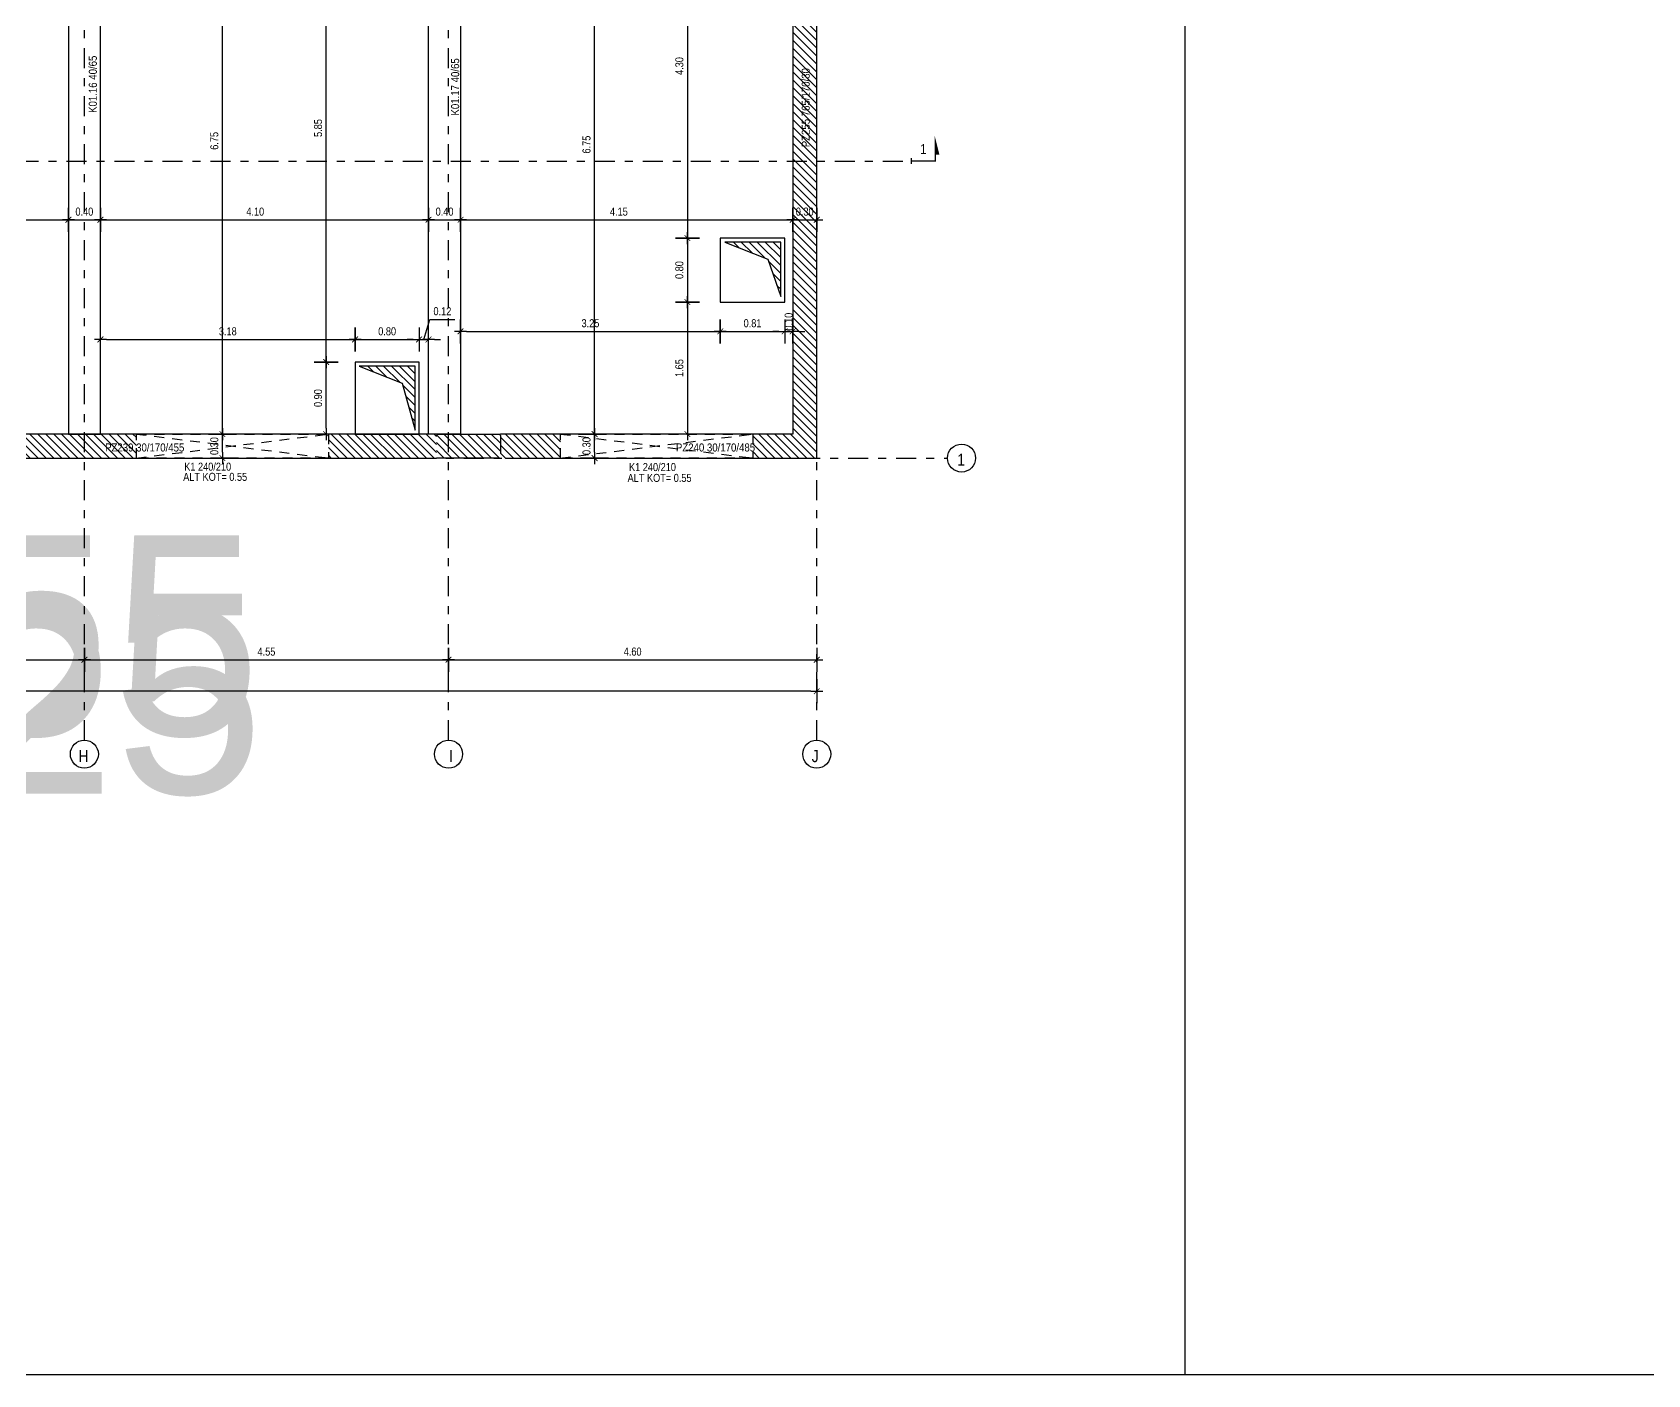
# Model space of a CAD drawing. Header units: metres. Extents: x 419734 to 420376, y 4564732 to 4565123.
# Drawn here: x 419910.3 to 419930.48, y 4565080.8 to 4565097.58 of the extents above; entities that cross this region are included whole.
import ezdxf
from ezdxf.enums import TextEntityAlignment as Align

# ---------------------------------------------------------------- set-up
doc = ezdxf.new("R2018")
doc.units = ezdxf.units.M
doc.linetypes.add('NASCOSTA', pattern=[0.375, 0.25, -0.125])
doc.linetypes.add('TRATTO-PUNTO', pattern=[1, 0.5, -0.25, 0, -0.25])
doc.layers.get('Defpoints').update_dxf_attribs({"color": 5})
for name, color, linetype in [('SW_ASSI', 7, 'TRATTO-PUNTO'), ('SW_DIM', 33, 'Continuous'), ('SW_MAGRONE', 2, 'Continuous'), ('SW_QUOTE', 1, 'Continuous'), ('SW_TESTI', 2, 'Continuous'), ('SW_TRATT_GRIGIO', 252, 'NASCOSTA'), ('SW_TRATTEGGIO_252', 252, 'Continuous'), ('SW_TXT_TESTI', 1, 'Continuous')]:
    doc.layers.add(name, color=color, linetype=linetype)
doc.styles.get("Standard").update_dxf_attribs({"font": 'arial.ttf'})
doc.styles.add('SWS', font='ARIALN.TTF')
doc.dimstyles.new('DIM-SW-50_m', dxfattribs={"dimtxt": 0.1, "dimasz": 0.075, "dimexe": 0.125, "dimexo": 0.125, "dimgap": 0.05, "dimtad": 1, "dimzin": 1, "dimdsep": 46, "dimtxsty": 'SWS', "dimblk1": 'D', "dimblk2": 'D', "dimsah": 1, "dimcen": 0.0075, "dimdle": 0.0625, "dimse1": 1, "dimse2": 1, "dimclrd": 256, "dimclre": 256, "dimclrt": 256, "dimazin": 0, "dimtfac": 0.75, "dimtmove": 1, "dimatfit": 3, "dimldrblk": 'D', "dimfxl": 0.125, "dimtvp": 1.5, "dimtolj": 1, "dimtzin": 0, "dimarcsym": 0})
pattern_1 = [(135, (50.1633, 115.665785), (-0.0494974746831, -0.0494974746831), [])]

# ---------------------------------------------------------------- blocks, each defined once
blk = doc.blocks.new('D')
for p, q in [((-1, 0), (1, 0)), ((0, 2), (0, -2))]:
    blk.add_line(p, q)
at = {"const_width": 0.141}
blk.add_lwpolyline([(0.48, 0.48), (-0.48, -0.48)], dxfattribs=at)
blk = doc.blocks.new('*D436')
at = {"layer": 'Defpoints', "color": 0, "ltscale": 0.5, "transparency": 16777216}
for p in [(419906.598, 4565095.197), (419910.748, 4565095.237), (419910.748, 4565095.206)]:
    blk.add_point(p, dxfattribs=at)
at = {"layer": 'SW_DIM', "lineweight": -2, "ltscale": 0.5, "transparency": 16777216}
blk.add_line((419906.673, 4565095.237), (419910.673, 4565095.237), dxfattribs=at)
at = {"layer": 'SW_DIM', "lineweight": -2, "ltscale": 0.5, "transparency": 16777216, "xscale": 0.075, "yscale": 0.075, "zscale": 0.075, "rotation": 180}
blk.add_blockref('D', (419906.598, 4565095.237), dxfattribs=at)
at = {"layer": 'SW_DIM', "lineweight": -2, "ltscale": 0.5, "transparency": 16777216, "xscale": 0.075, "yscale": 0.075, "zscale": 0.075}
blk.add_blockref('D', (419910.748, 4565095.237), dxfattribs=at)
at = {"layer": 'SW_DIM', "ltscale": 0.5, "transparency": 16777216, "insert": (419908.974, 4565095.338), "char_height": 0.1, "attachment_point": 5, "style": 'SWS'}
blk.add_mtext('\\A1;4.15', dxfattribs=at)
blk = doc.blocks.new('*D437')
at = {"layer": 'Defpoints', "color": 0, "ltscale": 0.5, "transparency": 16777216}
for p in [(419910.748, 4565095.206), (419911.148, 4565095.243), (419911.148, 4565095.237)]:
    blk.add_point(p, dxfattribs=at)
at = {"layer": 'SW_DIM', "lineweight": -2, "ltscale": 0.5, "transparency": 16777216}
blk.add_line((419910.823, 4565095.237), (419911.073, 4565095.237), dxfattribs=at)
at = {"layer": 'SW_DIM', "lineweight": -2, "ltscale": 0.5, "transparency": 16777216, "xscale": 0.075, "yscale": 0.075, "zscale": 0.075, "rotation": 180}
blk.add_blockref('D', (419910.748, 4565095.237), dxfattribs=at)
at = {"layer": 'SW_DIM', "lineweight": -2, "ltscale": 0.5, "transparency": 16777216, "xscale": 0.075, "yscale": 0.075, "zscale": 0.075}
blk.add_blockref('D', (419911.148, 4565095.237), dxfattribs=at)
at = {"layer": 'SW_DIM', "ltscale": 0.5, "transparency": 16777216, "insert": (419910.948, 4565095.338), "char_height": 0.1, "attachment_point": 5, "style": 'SWS'}
blk.add_mtext('\\A1;0.40', dxfattribs=at)
blk = doc.blocks.new('*D438')
at = {"layer": 'Defpoints', "color": 0, "ltscale": 0.5, "transparency": 16777216}
for p in [(419911.148, 4565095.243), (419915.248, 4565095.243), (419915.248, 4565095.237)]:
    blk.add_point(p, dxfattribs=at)
at = {"layer": 'SW_DIM', "lineweight": -2, "ltscale": 0.5, "transparency": 16777216}
blk.add_line((419911.223, 4565095.237), (419915.173, 4565095.237), dxfattribs=at)
at = {"layer": 'SW_DIM', "lineweight": -2, "ltscale": 0.5, "transparency": 16777216, "xscale": 0.075, "yscale": 0.075, "zscale": 0.075, "rotation": 180}
blk.add_blockref('D', (419911.148, 4565095.237), dxfattribs=at)
at = {"layer": 'SW_DIM', "lineweight": -2, "ltscale": 0.5, "transparency": 16777216, "xscale": 0.075, "yscale": 0.075, "zscale": 0.075}
blk.add_blockref('D', (419915.248, 4565095.237), dxfattribs=at)
at = {"layer": 'SW_DIM', "ltscale": 0.5, "transparency": 16777216, "insert": (419913.083, 4565095.338), "char_height": 0.1, "attachment_point": 5, "style": 'SWS'}
blk.add_mtext('\\A1;4.10', dxfattribs=at)
blk = doc.blocks.new('*D439')
at = {"layer": 'Defpoints', "color": 0, "ltscale": 0.5, "transparency": 16777216}
for p in [(419915.248, 4565095.243), (419915.648, 4565095.237), (419915.648, 4565095.234)]:
    blk.add_point(p, dxfattribs=at)
at = {"layer": 'SW_DIM', "lineweight": -2, "ltscale": 0.5, "transparency": 16777216}
blk.add_line((419915.323, 4565095.237), (419915.573, 4565095.237), dxfattribs=at)
at = {"layer": 'SW_DIM', "lineweight": -2, "ltscale": 0.5, "transparency": 16777216, "xscale": 0.075, "yscale": 0.075, "zscale": 0.075, "rotation": 180}
blk.add_blockref('D', (419915.248, 4565095.237), dxfattribs=at)
at = {"layer": 'SW_DIM', "lineweight": -2, "ltscale": 0.5, "transparency": 16777216, "xscale": 0.075, "yscale": 0.075, "zscale": 0.075}
blk.add_blockref('D', (419915.648, 4565095.237), dxfattribs=at)
at = {"layer": 'SW_DIM', "ltscale": 0.5, "transparency": 16777216, "insert": (419915.448, 4565095.338), "char_height": 0.1, "attachment_point": 5, "style": 'SWS'}
blk.add_mtext('\\A1;0.40', dxfattribs=at)
blk = doc.blocks.new('*D440')
at = {"layer": 'Defpoints', "color": 0, "ltscale": 0.5, "transparency": 16777216}
for p in [(419915.648, 4565095.234), (419919.798, 4565095.256), (419919.798, 4565095.237)]:
    blk.add_point(p, dxfattribs=at)
at = {"layer": 'SW_DIM', "lineweight": -2, "ltscale": 0.5, "transparency": 16777216}
blk.add_line((419915.723, 4565095.237), (419919.723, 4565095.237), dxfattribs=at)
at = {"layer": 'SW_DIM', "lineweight": -2, "ltscale": 0.5, "transparency": 16777216, "xscale": 0.075, "yscale": 0.075, "zscale": 0.075, "rotation": 180}
blk.add_blockref('D', (419915.648, 4565095.237), dxfattribs=at)
at = {"layer": 'SW_DIM', "lineweight": -2, "ltscale": 0.5, "transparency": 16777216, "xscale": 0.075, "yscale": 0.075, "zscale": 0.075}
blk.add_blockref('D', (419919.798, 4565095.237), dxfattribs=at)
at = {"layer": 'SW_DIM', "ltscale": 0.5, "transparency": 16777216, "insert": (419917.626, 4565095.338), "char_height": 0.1, "attachment_point": 5, "style": 'SWS'}
blk.add_mtext('\\A1;4.15', dxfattribs=at)
blk = doc.blocks.new('*D441')
at = {"layer": 'Defpoints', "color": 0, "ltscale": 0.5, "transparency": 16777216}
for p in [(419919.798, 4565095.256), (419920.098, 4565095.25), (419920.098, 4565095.237)]:
    blk.add_point(p, dxfattribs=at)
at = {"layer": 'SW_DIM', "lineweight": -2, "ltscale": 0.5, "transparency": 16777216}
blk.add_line((419919.873, 4565095.237), (419920.023, 4565095.237), dxfattribs=at)
at = {"layer": 'SW_DIM', "lineweight": -2, "ltscale": 0.5, "transparency": 16777216, "xscale": 0.075, "yscale": 0.075, "zscale": 0.075, "rotation": 180}
blk.add_blockref('D', (419919.798, 4565095.237), dxfattribs=at)
at = {"layer": 'SW_DIM', "lineweight": -2, "ltscale": 0.5, "transparency": 16777216, "xscale": 0.075, "yscale": 0.075, "zscale": 0.075}
blk.add_blockref('D', (419920.098, 4565095.237), dxfattribs=at)
at = {"layer": 'SW_DIM', "ltscale": 0.5, "transparency": 16777216, "insert": (419919.948, 4565095.338), "char_height": 0.1, "attachment_point": 5, "style": 'SWS'}
blk.add_mtext('\\A1;0.30', dxfattribs=at)
blk = doc.blocks.new('*D462')
at = {"layer": 'Defpoints', "color": 0, "ltscale": 0.5, "transparency": 16777216}
for p in [(419912.673, 4565092.558), (419912.673, 4565092.558), (419912.673, 4565092.258)]:
    blk.add_point(p, dxfattribs=at)
at = {"layer": 'SW_DIM', "lineweight": -2, "ltscale": 0.5, "transparency": 16777216}
blk.add_line((419912.673, 4565092.333), (419912.673, 4565092.483), dxfattribs=at)
at = {"layer": 'SW_DIM', "lineweight": -2, "ltscale": 0.5, "transparency": 16777216, "xscale": 0.075, "yscale": 0.075, "zscale": 0.075}
for p, rotation in [((419912.673, 4565092.558), 90), ((419912.673, 4565092.258), 270)]:
    blk.add_blockref('D', p, dxfattribs=dict(at, rotation=rotation))
at = {"layer": 'SW_DIM', "ltscale": 0.5, "transparency": 16777216, "insert": (419912.572, 4565092.408), "char_height": 0.1, "attachment_point": 5, "rotation": 90, "style": 'SWS'}
blk.add_mtext('\\A1;0.30', dxfattribs=at)
blk = doc.blocks.new('*D463')
at = {"layer": 'Defpoints', "color": 0, "ltscale": 0.5, "transparency": 16777216}
for p in [(419912.673, 4565099.308), (419912.679, 4565099.308), (419912.673, 4565092.558)]:
    blk.add_point(p, dxfattribs=at)
at = {"layer": 'SW_DIM', "lineweight": -2, "ltscale": 0.5, "transparency": 16777216}
blk.add_line((419912.673, 4565092.633), (419912.673, 4565099.233), dxfattribs=at)
at = {"layer": 'SW_DIM', "lineweight": -2, "ltscale": 0.5, "transparency": 16777216, "xscale": 0.075, "yscale": 0.075, "zscale": 0.075}
for p, rotation in [((419912.673, 4565099.308), 90), ((419912.673, 4565092.558), 270)]:
    blk.add_blockref('D', p, dxfattribs=dict(at, rotation=rotation))
at = {"layer": 'SW_DIM', "ltscale": 0.5, "transparency": 16777216, "insert": (419912.572, 4565096.223), "char_height": 0.1, "attachment_point": 5, "rotation": 90, "style": 'SWS'}
blk.add_mtext('\\A1;6.75', dxfattribs=at)
blk = doc.blocks.new('*D467')
at = {"layer": 'Defpoints', "color": 0, "ltscale": 0.5, "transparency": 16777216}
for p in [(419917.323, 4565092.558), (419917.323, 4565092.558), (419917.323, 4565092.258)]:
    blk.add_point(p, dxfattribs=at)
at = {"layer": 'SW_DIM', "lineweight": -2, "ltscale": 0.5, "transparency": 16777216}
blk.add_line((419917.323, 4565092.333), (419917.323, 4565092.483), dxfattribs=at)
at = {"layer": 'SW_DIM', "lineweight": -2, "ltscale": 0.5, "transparency": 16777216, "xscale": 0.075, "yscale": 0.075, "zscale": 0.075}
for p, rotation in [((419917.323, 4565092.558), 90), ((419917.323, 4565092.258), 270)]:
    blk.add_blockref('D', p, dxfattribs=dict(at, rotation=rotation))
at = {"layer": 'SW_DIM', "ltscale": 0.5, "transparency": 16777216, "insert": (419917.222, 4565092.408), "char_height": 0.1, "attachment_point": 5, "rotation": 90, "style": 'SWS'}
blk.add_mtext('\\A1;0.30', dxfattribs=at)
blk = doc.blocks.new('*D468')
at = {"layer": 'Defpoints', "color": 0, "ltscale": 0.5, "transparency": 16777216}
for p in [(419917.323, 4565099.308), (419917.329, 4565099.308), (419917.323, 4565092.558)]:
    blk.add_point(p, dxfattribs=at)
at = {"layer": 'SW_DIM', "lineweight": -2, "ltscale": 0.5, "transparency": 16777216}
blk.add_line((419917.323, 4565092.633), (419917.323, 4565099.233), dxfattribs=at)
at = {"layer": 'SW_DIM', "lineweight": -2, "ltscale": 0.5, "transparency": 16777216, "xscale": 0.075, "yscale": 0.075, "zscale": 0.075}
for p, rotation in [((419917.323, 4565099.308), 90), ((419917.323, 4565092.558), 270)]:
    blk.add_blockref('D', p, dxfattribs=dict(at, rotation=rotation))
at = {"layer": 'SW_DIM', "ltscale": 0.5, "transparency": 16777216, "insert": (419917.222, 4565096.176), "char_height": 0.1, "attachment_point": 5, "rotation": 90, "style": 'SWS'}
blk.add_mtext('\\A1;6.75', dxfattribs=at)
blk = doc.blocks.new('*D486')
at = {"layer": 'Defpoints', "color": 0, "ltscale": 0.5, "transparency": 16777216}
for p in [(419906.398, 4565089.738), (419910.948, 4565089.738), (419910.948, 4565089.738)]:
    blk.add_point(p, dxfattribs=at)
at = {"layer": 'SW_DIM', "lineweight": -2, "ltscale": 0.5, "transparency": 16777216}
blk.add_line((419906.473, 4565089.738), (419910.873, 4565089.738), dxfattribs=at)
at = {"layer": 'SW_DIM', "lineweight": -2, "ltscale": 0.5, "transparency": 16777216, "xscale": 0.075, "yscale": 0.075, "zscale": 0.075, "rotation": 180}
blk.add_blockref('D', (419906.398, 4565089.738), dxfattribs=at)
at = {"layer": 'SW_DIM', "lineweight": -2, "ltscale": 0.5, "transparency": 16777216, "xscale": 0.075, "yscale": 0.075, "zscale": 0.075}
blk.add_blockref('D', (419910.948, 4565089.738), dxfattribs=at)
at = {"layer": 'SW_DIM', "ltscale": 0.5, "transparency": 16777216, "insert": (419908.673, 4565089.839), "char_height": 0.1, "attachment_point": 5, "style": 'SWS'}
blk.add_mtext('\\A1;4.55', dxfattribs=at)
blk = doc.blocks.new('*D487')
at = {"layer": 'Defpoints', "color": 0, "ltscale": 0.5, "transparency": 16777216}
for p in [(419910.948, 4565089.738), (419915.498, 4565089.738), (419915.498, 4565089.738)]:
    blk.add_point(p, dxfattribs=at)
at = {"layer": 'SW_DIM', "lineweight": -2, "ltscale": 0.5, "transparency": 16777216}
blk.add_line((419911.023, 4565089.738), (419915.423, 4565089.738), dxfattribs=at)
at = {"layer": 'SW_DIM', "lineweight": -2, "ltscale": 0.5, "transparency": 16777216, "xscale": 0.075, "yscale": 0.075, "zscale": 0.075, "rotation": 180}
blk.add_blockref('D', (419910.948, 4565089.738), dxfattribs=at)
at = {"layer": 'SW_DIM', "lineweight": -2, "ltscale": 0.5, "transparency": 16777216, "xscale": 0.075, "yscale": 0.075, "zscale": 0.075}
blk.add_blockref('D', (419915.498, 4565089.738), dxfattribs=at)
at = {"layer": 'SW_DIM', "ltscale": 0.5, "transparency": 16777216, "insert": (419913.223, 4565089.839), "char_height": 0.1, "attachment_point": 5, "style": 'SWS'}
blk.add_mtext('\\A1;4.55', dxfattribs=at)
blk = doc.blocks.new('*D488')
at = {"layer": 'Defpoints', "color": 0, "ltscale": 0.5, "transparency": 16777216}
for p in [(419915.498, 4565089.738), (419920.098, 4565089.738), (419920.098, 4565089.738)]:
    blk.add_point(p, dxfattribs=at)
at = {"layer": 'SW_DIM', "lineweight": -2, "ltscale": 0.5, "transparency": 16777216}
blk.add_line((419915.573, 4565089.738), (419920.023, 4565089.738), dxfattribs=at)
at = {"layer": 'SW_DIM', "lineweight": -2, "ltscale": 0.5, "transparency": 16777216, "xscale": 0.075, "yscale": 0.075, "zscale": 0.075, "rotation": 180}
blk.add_blockref('D', (419915.498, 4565089.738), dxfattribs=at)
at = {"layer": 'SW_DIM', "lineweight": -2, "ltscale": 0.5, "transparency": 16777216, "xscale": 0.075, "yscale": 0.075, "zscale": 0.075}
blk.add_blockref('D', (419920.098, 4565089.738), dxfattribs=at)
at = {"layer": 'SW_DIM', "ltscale": 0.5, "transparency": 16777216, "insert": (419917.798, 4565089.839), "char_height": 0.1, "attachment_point": 5, "style": 'SWS'}
blk.add_mtext('\\A1;4.60', dxfattribs=at)
blk = doc.blocks.new('*D489')
at = {"layer": 'Defpoints', "color": 0, "ltscale": 0.5, "transparency": 16777216}
for p in [(419871.625, 4565089.738), (419920.098, 4565089.738), (419871.625, 4565089.344)]:
    blk.add_point(p, dxfattribs=at)
at = {"layer": 'SW_DIM', "lineweight": -2, "ltscale": 0.5, "transparency": 16777216}
blk.add_line((419920.023, 4565089.344), (419871.7, 4565089.344), dxfattribs=at)
at = {"layer": 'SW_DIM', "lineweight": -2, "ltscale": 0.5, "transparency": 16777216, "xscale": 0.075, "yscale": 0.075, "zscale": 0.075, "rotation": 180}
blk.add_blockref('D', (419871.625, 4565089.344), dxfattribs=at)
at = {"layer": 'SW_DIM', "lineweight": -2, "ltscale": 0.5, "transparency": 16777216, "xscale": 0.075, "yscale": 0.075, "zscale": 0.075}
blk.add_blockref('D', (419920.098, 4565089.344), dxfattribs=at)
at = {"layer": 'SW_DIM', "ltscale": 0.5, "transparency": 16777216, "insert": (419895.862, 4565089.445), "char_height": 0.1, "attachment_point": 5, "style": 'SWS'}
blk.add_mtext('\\A1;48.47', dxfattribs=at)
blk = doc.blocks.new('*U8')
at = {"layer": 'SW_QUOTE', "const_width": 0.0003}
blk.add_lwpolyline([(0, 0), (0.006, 0), (0.006, 0.00159)], dxfattribs=at)
at = {"layer": 'SW_QUOTE', "const_width": 0.0003, "flags": 128}
blk.add_lwpolyline([(0, -0.00075), (0, 0.00075)], dxfattribs=at)
at = {"layer": 'SW_QUOTE'}
blk.add_solid([(0.00585, 0.00159), (0.00701, 0.00159), (0.00585, 0.00624)], dxfattribs=at)
at = {"layer": 'SW_TESTI', "color": 3, "style": 'SWS'}
blk.add_attdef('SEZ', text='', height=0.0025, dxfattribs=at).set_placement((0.003, 0.003), align=Align.MIDDLE)
at = {"layer": 'SW_TESTI', "style": 'SWS'}
for tag, p in [('RIF_DOC', (0.003, -0.0025)), ('RIF_DOC_SEC', (0.003, -0.0055))]:
    blk.add_attdef(tag, text='', height=0.002, dxfattribs=at).set_placement(p, align=Align.MIDDLE)
blk = doc.blocks.new('*U189')
h = blk.add_hatch(color=256)
h.dxf.hatch_style = 1
h.paths.add_polyline_path([(0, 0), (-0.00149, 0, 0.198912), (-0.00105, -0.00105, 0.198912), (0, -0.00149)])
h.paths.add_polyline_path([(0.00149, 0, 0.198912), (0.00105, 0.00105, 0.198912), (0, 0.00149), (0, 0)])
for p, q in [((0.01253, 0), (-0.00223, 0)), ((0, 0.00223), (0, -0.00223))]:
    blk.add_line(p, q)
blk.add_circle((0, 0), 0.00149)
at = {"color": 2, "lineweight": 30, "flags": 104}
blk.add_attdef('TRAC', text='', height=0.0025, dxfattribs=at).set_placement((0.00191, 0.00337), align=Align.TOP_LEFT)
blk = doc.blocks.new('*D490')
at = {"layer": 'Defpoints', "color": 0, "ltscale": 0.5, "transparency": 16777216}
for p in [(419919.04, 4565099.308), (419918.483, 4565095.008), (419918.893, 4565095.008)]:
    blk.add_point(p, dxfattribs=at)
at = {"layer": 'SW_DIM', "lineweight": -2, "ltscale": 0.5, "transparency": 16777216}
blk.add_line((419918.483, 4565099.233), (419918.483, 4565095.083), dxfattribs=at)
at = {"layer": 'SW_DIM', "lineweight": -2, "ltscale": 0.5, "transparency": 16777216, "xscale": 0.075, "yscale": 0.075, "zscale": 0.075}
for p, rotation in [((419918.483, 4565099.308), 90), ((419918.483, 4565095.008), 270)]:
    blk.add_blockref('D', p, dxfattribs=dict(at, rotation=rotation))
at = {"layer": 'SW_DIM', "ltscale": 0.5, "transparency": 16777216, "insert": (419918.382, 4565097.158), "char_height": 0.1, "attachment_point": 5, "rotation": 90, "style": 'SWS'}
blk.add_mtext('\\A1;4.30', dxfattribs=at)
blk = doc.blocks.new('*D491')
at = {"layer": 'Defpoints', "color": 0, "ltscale": 0.5, "transparency": 16777216}
for p in [(419918.893, 4565095.008), (419918.483, 4565094.208), (419918.893, 4565094.208)]:
    blk.add_point(p, dxfattribs=at)
at = {"layer": 'SW_DIM', "lineweight": -2, "ltscale": 0.5, "transparency": 16777216}
blk.add_line((419918.483, 4565094.933), (419918.483, 4565094.283), dxfattribs=at)
at = {"layer": 'SW_DIM', "lineweight": -2, "ltscale": 0.5, "transparency": 16777216, "xscale": 0.075, "yscale": 0.075, "zscale": 0.075}
for p, rotation in [((419918.483, 4565095.008), 90), ((419918.483, 4565094.208), 270)]:
    blk.add_blockref('D', p, dxfattribs=dict(at, rotation=rotation))
at = {"layer": 'SW_DIM', "ltscale": 0.5, "transparency": 16777216, "insert": (419918.382, 4565094.608), "char_height": 0.1, "attachment_point": 5, "rotation": 90, "style": 'SWS'}
blk.add_mtext('\\A1;0.80', dxfattribs=at)
blk = doc.blocks.new('*D492')
at = {"layer": 'Defpoints', "color": 0, "ltscale": 0.5, "transparency": 16777216}
for p in [(419918.893, 4565094.208), (419918.483, 4565092.558), (419918.788, 4565092.558)]:
    blk.add_point(p, dxfattribs=at)
at = {"layer": 'SW_DIM', "lineweight": -2, "ltscale": 0.5, "transparency": 16777216}
blk.add_line((419918.483, 4565094.133), (419918.483, 4565092.633), dxfattribs=at)
at = {"layer": 'SW_DIM', "lineweight": -2, "ltscale": 0.5, "transparency": 16777216, "xscale": 0.075, "yscale": 0.075, "zscale": 0.075}
for p, rotation in [((419918.483, 4565094.208), 90), ((419918.483, 4565092.558), 270)]:
    blk.add_blockref('D', p, dxfattribs=dict(at, rotation=rotation))
at = {"layer": 'SW_DIM', "ltscale": 0.5, "transparency": 16777216, "insert": (419918.382, 4565093.383), "char_height": 0.1, "attachment_point": 5, "rotation": 90, "style": 'SWS'}
blk.add_mtext('\\A1;1.65', dxfattribs=at)
blk = doc.blocks.new('*D493')
at = {"layer": 'Defpoints', "color": 0, "ltscale": 0.5, "transparency": 16777216}
for p in [(419915.648, 4565094.317), (419918.893, 4565094.208), (419918.893, 4565093.842)]:
    blk.add_point(p, dxfattribs=at)
at = {"layer": 'SW_DIM', "lineweight": -2, "ltscale": 0.5, "transparency": 16777216}
blk.add_line((419915.723, 4565093.842), (419918.818, 4565093.842), dxfattribs=at)
at = {"layer": 'SW_DIM', "lineweight": -2, "ltscale": 0.5, "transparency": 16777216, "xscale": 0.075, "yscale": 0.075, "zscale": 0.075, "rotation": 180}
blk.add_blockref('D', (419915.648, 4565093.842), dxfattribs=at)
at = {"layer": 'SW_DIM', "lineweight": -2, "ltscale": 0.5, "transparency": 16777216, "xscale": 0.075, "yscale": 0.075, "zscale": 0.075}
blk.add_blockref('D', (419918.893, 4565093.842), dxfattribs=at)
at = {"layer": 'SW_DIM', "ltscale": 0.5, "transparency": 16777216, "insert": (419917.271, 4565093.943), "char_height": 0.1, "attachment_point": 5, "style": 'SWS'}
blk.add_mtext('\\A1;3.25', dxfattribs=at)
blk = doc.blocks.new('*D494')
at = {"layer": 'Defpoints', "color": 0, "ltscale": 0.5, "transparency": 16777216}
for p in [(419918.893, 4565094.208), (419919.698, 4565094.208), (419919.698, 4565093.842)]:
    blk.add_point(p, dxfattribs=at)
at = {"layer": 'SW_DIM', "lineweight": -2, "ltscale": 0.5, "transparency": 16777216}
blk.add_line((419918.968, 4565093.842), (419919.623, 4565093.842), dxfattribs=at)
at = {"layer": 'SW_DIM', "lineweight": -2, "ltscale": 0.5, "transparency": 16777216, "xscale": 0.075, "yscale": 0.075, "zscale": 0.075, "rotation": 180}
blk.add_blockref('D', (419918.893, 4565093.842), dxfattribs=at)
at = {"layer": 'SW_DIM', "lineweight": -2, "ltscale": 0.5, "transparency": 16777216, "xscale": 0.075, "yscale": 0.075, "zscale": 0.075}
blk.add_blockref('D', (419919.698, 4565093.842), dxfattribs=at)
at = {"layer": 'SW_DIM', "ltscale": 0.5, "transparency": 16777216, "insert": (419919.296, 4565093.943), "char_height": 0.1, "attachment_point": 5, "style": 'SWS'}
blk.add_mtext('\\A1;0.81', dxfattribs=at)
blk = doc.blocks.new('*D495')
at = {"layer": 'Defpoints', "color": 0, "ltscale": 0.5, "transparency": 16777216}
for p in [(419919.698, 4565094.208), (419919.798, 4565094.206), (419919.798, 4565093.842)]:
    blk.add_point(p, dxfattribs=at)
at = {"layer": 'SW_DIM', "lineweight": -2, "ltscale": 0.5, "transparency": 16777216}
for p, q in [((419919.623, 4565093.842), (419919.548, 4565093.842)), ((419919.698, 4565093.842), (419919.798, 4565093.842)), ((419919.873, 4565093.842), (419919.948, 4565093.842))]:
    blk.add_line(p, q, dxfattribs=at)
at = {"layer": 'SW_DIM', "lineweight": -2, "ltscale": 0.5, "transparency": 16777216, "xscale": 0.075, "yscale": 0.075, "zscale": 0.075}
blk.add_blockref('D', (419919.698, 4565093.842), dxfattribs=at)
at = {"layer": 'SW_DIM', "lineweight": -2, "ltscale": 0.5, "transparency": 16777216, "xscale": 0.075, "yscale": 0.075, "zscale": 0.075, "rotation": 180}
blk.add_blockref('D', (419919.798, 4565093.842), dxfattribs=at)
at = {"layer": 'SW_DIM', "ltscale": 0.5, "transparency": 16777216, "insert": (419919.748, 4565093.963), "char_height": 0.1, "attachment_point": 5, "rotation": 90, "style": 'SWS'}
blk.add_mtext('\\A1;0.10', dxfattribs=at)
blk = doc.blocks.new('*D496')
at = {"layer": 'Defpoints', "color": 0, "ltscale": 0.5, "transparency": 16777216}
for p in [(419913.969, 4565093.458), (419914.331, 4565093.458), (419914.331, 4565092.558)]:
    blk.add_point(p, dxfattribs=at)
at = {"layer": 'SW_DIM', "lineweight": -2, "ltscale": 0.5, "transparency": 16777216}
blk.add_line((419913.969, 4565092.633), (419913.969, 4565093.383), dxfattribs=at)
at = {"layer": 'SW_DIM', "lineweight": -2, "ltscale": 0.5, "transparency": 16777216, "xscale": 0.075, "yscale": 0.075, "zscale": 0.075}
for p, rotation in [((419913.969, 4565093.458), 90), ((419913.969, 4565092.558), 270)]:
    blk.add_blockref('D', p, dxfattribs=dict(at, rotation=rotation))
at = {"layer": 'SW_DIM', "ltscale": 0.5, "transparency": 16777216, "insert": (419913.868, 4565093.008), "char_height": 0.1, "attachment_point": 5, "rotation": 90, "style": 'SWS'}
blk.add_mtext('\\A1;0.90', dxfattribs=at)
blk = doc.blocks.new('*D497')
at = {"layer": 'Defpoints', "color": 0, "ltscale": 0.5, "transparency": 16777216}
for p in [(419914.331, 4565093.741), (419914.331, 4565093.458), (419911.148, 4565093.344)]:
    blk.add_point(p, dxfattribs=at)
at = {"layer": 'SW_DIM', "lineweight": -2, "ltscale": 0.5, "transparency": 16777216}
blk.add_line((419911.223, 4565093.741), (419914.256, 4565093.741), dxfattribs=at)
at = {"layer": 'SW_DIM', "lineweight": -2, "ltscale": 0.5, "transparency": 16777216, "xscale": 0.075, "yscale": 0.075, "zscale": 0.075, "rotation": 180}
blk.add_blockref('D', (419911.148, 4565093.741), dxfattribs=at)
at = {"layer": 'SW_DIM', "lineweight": -2, "ltscale": 0.5, "transparency": 16777216, "xscale": 0.075, "yscale": 0.075, "zscale": 0.075}
blk.add_blockref('D', (419914.331, 4565093.741), dxfattribs=at)
at = {"layer": 'SW_DIM', "ltscale": 0.5, "transparency": 16777216, "insert": (419912.74, 4565093.842), "char_height": 0.1, "attachment_point": 5, "style": 'SWS'}
blk.add_mtext('\\A1;3.18', dxfattribs=at)
blk = doc.blocks.new('*D498')
at = {"layer": 'Defpoints', "color": 0, "ltscale": 0.5, "transparency": 16777216}
for p in [(419915.131, 4565093.741), (419914.331, 4565093.458), (419915.131, 4565093.458)]:
    blk.add_point(p, dxfattribs=at)
at = {"layer": 'SW_DIM', "lineweight": -2, "ltscale": 0.5, "transparency": 16777216}
blk.add_line((419914.406, 4565093.741), (419915.056, 4565093.741), dxfattribs=at)
at = {"layer": 'SW_DIM', "lineweight": -2, "ltscale": 0.5, "transparency": 16777216, "xscale": 0.075, "yscale": 0.075, "zscale": 0.075, "rotation": 180}
blk.add_blockref('D', (419914.331, 4565093.741), dxfattribs=at)
at = {"layer": 'SW_DIM', "lineweight": -2, "ltscale": 0.5, "transparency": 16777216, "xscale": 0.075, "yscale": 0.075, "zscale": 0.075}
blk.add_blockref('D', (419915.131, 4565093.741), dxfattribs=at)
at = {"layer": 'SW_DIM', "ltscale": 0.5, "transparency": 16777216, "insert": (419914.731, 4565093.842), "char_height": 0.1, "attachment_point": 5, "style": 'SWS'}
blk.add_mtext('\\A1;0.80', dxfattribs=at)
blk = doc.blocks.new('*D499')
at = {"layer": 'Defpoints', "color": 0, "ltscale": 0.5, "transparency": 16777216}
for p in [(419915.248, 4565093.741), (419915.131, 4565093.458), (419915.248, 4565093.52)]:
    blk.add_point(p, dxfattribs=at)
at = {"layer": 'SW_DIM', "lineweight": -2, "ltscale": 0.5, "transparency": 16777216}
for p, q in [((419915.19, 4565093.741), (419915.265, 4565093.992)), ((419915.265, 4565093.992), (419915.577, 4565093.992)), ((419915.056, 4565093.741), (419914.981, 4565093.741)), ((419915.131, 4565093.741), (419915.248, 4565093.741)), ((419915.131, 4565093.741), (419915.248, 4565093.741)), ((419915.323, 4565093.741), (419915.398, 4565093.741))]:
    blk.add_line(p, q, dxfattribs=at)
at = {"layer": 'SW_DIM', "lineweight": -2, "ltscale": 0.5, "transparency": 16777216, "xscale": 0.075, "yscale": 0.075, "zscale": 0.075}
blk.add_blockref('D', (419915.131, 4565093.741), dxfattribs=at)
at = {"layer": 'SW_DIM', "lineweight": -2, "ltscale": 0.5, "transparency": 16777216, "xscale": 0.075, "yscale": 0.075, "zscale": 0.075, "rotation": 180}
blk.add_blockref('D', (419915.248, 4565093.741), dxfattribs=at)
at = {"layer": 'SW_DIM', "ltscale": 0.5, "transparency": 16777216, "insert": (419915.421, 4565094.093), "char_height": 0.1, "attachment_point": 5, "style": 'SWS'}
blk.add_mtext('\\A1;0.12', dxfattribs=at)
blk = doc.blocks.new('*D534')
at = {"layer": 'Defpoints', "color": 0, "ltscale": 0.5, "transparency": 16777216}
for p in [(419913.969, 4565099.308), (419914.331, 4565099.308), (419914.331, 4565093.458)]:
    blk.add_point(p, dxfattribs=at)
at = {"layer": 'SW_DIM', "lineweight": -2, "ltscale": 0.5, "transparency": 16777216}
blk.add_line((419913.969, 4565093.533), (419913.969, 4565099.233), dxfattribs=at)
at = {"layer": 'SW_DIM', "lineweight": -2, "ltscale": 0.5, "transparency": 16777216, "xscale": 0.075, "yscale": 0.075, "zscale": 0.075}
for p, rotation in [((419913.969, 4565099.308), 90), ((419913.969, 4565093.458), 270)]:
    blk.add_blockref('D', p, dxfattribs=dict(at, rotation=rotation))
at = {"layer": 'SW_DIM', "ltscale": 0.5, "transparency": 16777216, "insert": (419913.868, 4565096.383), "char_height": 0.1, "attachment_point": 5, "rotation": 90, "style": 'SWS'}
blk.add_mtext('\\A1;5.85', dxfattribs=at)

msp = doc.modelspace()

# ---------------------------------------------------------------- hatches: boundary and pattern name
at = {"layer": 'SW_TRATTEGGIO_252'}
h = msp.add_hatch(dxfattribs=at)
h.set_pattern_fill('_USER', color=256, scale=0.07, angle=135, pattern_type=0)
h.set_pattern_definition([(135, (419843.80018, 4565196.05052), (-0.049497475, -0.049497475), [])])
edge = h.paths.add_edge_path()
edge.add_line((419915.34817, 4565103.20843), (419915.34817, 4565099.60843))
edge.add_line((419915.34817, 4565099.60843), (419911.09817, 4565099.60843))
edge.add_line((419911.09817, 4565099.60843), (419911.09817, 4565102.20843))
edge.add_line((419911.09817, 4565102.20843), (419910.79817, 4565102.20843))
edge.add_line((419910.79817, 4565102.20843), (419910.79817, 4565099.60843))
edge.add_line((419910.79817, 4565099.60843), (419906.54817, 4565099.60843))
edge.add_line((419906.54817, 4565099.60843), (419906.54817, 4565102.20843))
edge.add_line((419906.54817, 4565102.20843), (419906.24817, 4565102.20843))
edge.add_line((419906.24817, 4565102.20843), (419906.24817, 4565099.60843))
edge.add_line((419906.24817, 4565099.60843), (419900.99817, 4565099.60843))
edge.add_line((419900.99817, 4565099.60843), (419900.99817, 4565102.20843))
edge.add_line((419900.99817, 4565102.20843), (419900.69817, 4565102.20843))
edge.add_line((419900.69817, 4565102.20843), (419900.69817, 4565099.30843))
edge.add_line((419900.69817, 4565099.30843), (419906.54817, 4565099.30843))
edge.add_line((419906.54817, 4565099.30843), (419910.79817, 4565099.30843))
edge.add_line((419910.79817, 4565099.30843), (419915.64817, 4565099.30843))
edge.add_line((419915.64817, 4565099.30843), (419915.64817, 4565103.2156))
h.paths.add_polyline_path([(419901.22317, 4565092.60843), (419900.57317, 4565092.60843), (419900.57317, 4565092.25843), (419901.22317, 4565092.25843)])
h.paths.add_polyline_path([(419876.04057, 4565099.90843), (419875.39057, 4565099.90843), (419875.39057, 4565099.25843), (419876.04057, 4565099.25843)])
h.paths.add_polyline_path([(419879.90571, 4565099.90843), (419879.25571, 4565099.90843), (419879.25571, 4565099.25843), (419879.90571, 4565099.25843)])
h.paths.add_polyline_path([(419871.97544, 4565099.90843), (419871.62544, 4565099.90843), (419871.62544, 4565099.25843), (419871.97544, 4565099.25843)])
h.paths.add_polyline_path([(419879.90571, 4565092.60843), (419879.25571, 4565092.60843), (419879.25571, 4565092.25843), (419879.90571, 4565092.25843)])
h.paths.add_polyline_path([(419895.14317, 4565092.90843), (419894.79317, 4565092.90843), (419894.79317, 4565092.25843), (419895.14317, 4565092.25843)])
h.paths.add_polyline_path([(419894.75317, 4565092.90843), (419894.40317, 4565092.90843), (419894.40317, 4565092.25843), (419894.75317, 4565092.25843)])
h.paths.add_polyline_path([(419895.14317, 4565105.40843), (419894.79317, 4565105.40843), (419894.79317, 4565104.75843), (419895.14317, 4565104.75843)])
h.paths.add_polyline_path([(419894.75317, 4565105.40843), (419894.40317, 4565105.40843), (419894.40317, 4565104.75843), (419894.75317, 4565104.75843)])
h.paths.add_polyline_path([(419896.14317, 4565105.40843), (419895.14317, 4565105.40843), (419895.14317, 4565105.10843), (419896.14317, 4565105.10843)])
h.paths.add_polyline_path([(419877.15571, 4565105.10843), (419877.15571, 4565105.40843), (419871.62544, 4565105.40843), (419871.62544, 4565099.90843), (419871.92544, 4565099.90843), (419871.92544, 4565105.10843)])
h.paths.add_polyline_path([(419881.45871, 4565105.10843), (419881.45871, 4565105.40843), (419879.85591, 4565105.40843), (419878.95571, 4565105.40843), (419878.95571, 4565105.10843)])
h.paths.add_polyline_path([(419889.20494, 4565105.10843), (419889.20494, 4565105.40843), (419885.06271, 4565105.40843), (419885.06271, 4565105.10843)])
h.paths.add_polyline_path([(419892.80894, 4565105.40843), (419892.80894, 4565105.10843), (419894.40317, 4565105.10843), (419894.40317, 4565105.40843)])
h.paths.add_polyline_path([(419897.89817, 4565105.10843), (419897.89817, 4565105.40843), (419896.14317, 4565105.40843), (419896.14317, 4565105.10843)])
h.paths.add_polyline_path([(419902.47317, 4565105.10843), (419902.47317, 4565105.40843), (419900.59837, 4565105.40843), (419900.29817, 4565105.40843), (419900.29817, 4565105.10843), (419900.59837, 4565105.10843), (419900.69817, 4565105.10843), (419900.69817, 4565103.20843), (419900.99817, 4565103.20843), (419900.99817, 4565105.10843)])
h.paths.add_polyline_path([(419907.52317, 4565105.10843), (419907.52317, 4565105.40843), (419904.87317, 4565105.40843), (419904.87317, 4565105.10843), (419906.24817, 4565105.10843), (419906.24817, 4565103.20843), (419906.54817, 4565103.20843), (419906.54817, 4565105.10843)])
h.paths.add_polyline_path([(419912.07317, 4565105.10843), (419912.07317, 4565105.40843), (419909.92317, 4565105.40843), (419909.92317, 4565105.10843), (419910.79817, 4565105.10843), (419910.79817, 4565103.20843), (419911.09817, 4565103.20843), (419911.09817, 4565105.10843)])
h.paths.add_polyline_path([(419914.47317, 4565105.40843), (419914.47317, 4565105.10843), (419915.34817, 4565105.10843), (419915.34817, 4565103.20843), (419915.64817, 4565103.2156), (419915.64817, 4565105.10843), (419915.64817, 4565105.40843)])
h.paths.add_polyline_path([(419916.52317, 4565105.10843), (419916.52317, 4565105.40843), (419915.64817, 4565105.40843), (419915.64817, 4565105.10843)])
h.paths.add_polyline_path([(419916.89817, 4565092.25843), (419916.89817, 4565092.55843), (419916.14817, 4565092.55843), (419916.14817, 4565092.25843)])
h.paths.add_polyline_path([(419919.29817, 4565092.55843), (419919.29817, 4565092.25843), (419920.09817, 4565092.25843), (419920.09817, 4565099.90843), (419920.09817, 4565105.40843), (419918.92317, 4565105.40843), (419918.92317, 4565105.10843), (419919.79817, 4565105.10843), (419919.79817, 4565092.55843)])
h.paths.add_polyline_path([(419913.99817, 4565092.55843), (419913.99817, 4565092.25843), (419915.34817, 4565092.25843), (419915.34817, 4565092.55843)])
h.paths.add_polyline_path([(419905.84817, 4565092.55843), (419905.84817, 4565092.25843), (419911.59817, 4565092.25843), (419911.59817, 4565092.55843)])
h.paths.add_polyline_path([(419903.44817, 4565092.25843), (419903.44817, 4565092.55843), (419901.22317, 4565092.55843), (419901.22317, 4565092.25843)])
h.paths.add_polyline_path([(419900.29817, 4565092.55843), (419900.29817, 4565092.25843), (419900.57317, 4565092.25843), (419900.57317, 4565092.55843)])
h.paths.add_polyline_path([(419897.89817, 4565092.25843), (419897.89817, 4565092.55843), (419896.14317, 4565092.55843), (419896.14317, 4565092.25843)])
h.paths.add_polyline_path([(419893.24367, 4565092.25843), (419893.24367, 4565092.55843), (419879.90571, 4565092.55843), (419879.90571, 4565092.25843)])
h.paths.add_polyline_path([(419874.82544, 4565092.55843), (419874.82544, 4565092.25843), (419879.25571, 4565092.25843), (419879.25571, 4565092.55843)])
h.paths.add_polyline_path([(419872.42544, 4565092.25843), (419872.42544, 4565092.55843), (419871.92544, 4565092.55843), (419871.92544, 4565099.25843), (419871.62544, 4565099.25843), (419871.62544, 4565092.25843)])
h = msp.add_hatch(dxfattribs=at)
h.set_pattern_fill('_USER', color=256, scale=0.07, angle=135, pattern_type=0)
h.set_pattern_definition([(135, (54.73055, 117.215785), (-0.0494974746831, -0.0494974746831), [])])
h.paths.add_polyline_path([(419919.64817, 4565094.2771), (419919.64817, 4565094.95843), (419918.94817, 4565094.95843), (419919.4867, 4565094.74574)])
h = msp.add_hatch(dxfattribs=at)
h.set_pattern_fill('_USER', color=256, scale=0.07, angle=135, pattern_type=0)
h.set_pattern_definition(pattern_1)
h.paths.add_polyline_path([(419915.08092, 4565092.60843), (419915.08092, 4565093.40843), (419914.38092, 4565093.40843), (419914.91945, 4565093.19574)])
h = msp.add_hatch(dxfattribs=at)
h.set_pattern_fill('_USER', color=256, scale=0.07, angle=135, pattern_type=0)
h.set_pattern_definition(pattern_1)
h.paths.add_polyline_path([(419916.14817, 4565092.55843), (419915.34817, 4565092.55843), (419915.34817, 4565092.25843), (419916.14817, 4565092.25843)])

# ---------------------------------------------------------------- linework, layer by layer
for points in [[(420103.04921, 4565080.80209), (419805.79921, 4565080.80209), (419805.79921, 4565122.85209)], [(419924.69921, 4565122.85209), (419924.69921, 4565080.80209)]]:
    msp.add_lwpolyline(points)
at = {"layer": 'SW_ASSI', "color": 8, "ltscale": 0.5}
msp.add_line((419871.12544, 4565095.97093), (419921.28014, 4565095.97093), dxfattribs=at)
at = {"layer": 'SW_ASSI', "ltscale": 0.5}
for points in [[(419910.94817, 4565088.73286), (419910.94817, 4565112.65489)], [(419915.49817, 4565088.73286), (419915.49817, 4565112.65489)], [(419920.09817, 4565088.73286), (419920.09817, 4565112.65489)], [(419867.08971, 4565092.25843), (419921.73249, 4565092.25843)]]:
    msp.add_lwpolyline(points, dxfattribs=at)
at = {"layer": 'SW_MAGRONE'}
for points in [[(419916.21087, 4565092.25843), (419920.09817, 4565092.25843), (419920.09817, 4565105.40843), (419915.64817, 4565105.40843)], [(419915.64817, 4565105.10843), (419919.79817, 4565105.10843), (419919.79817, 4565092.55843), (419916.14817, 4565092.55843)], [(419919.64817, 4565094.2771), (419919.64817, 4565094.95843), (419918.94817, 4565094.95843), (419919.4867, 4565094.74574), (419919.64817, 4565094.2771)], [(419915.08092, 4565092.60843), (419915.08092, 4565093.40843), (419914.38092, 4565093.40843), (419914.91945, 4565093.19574), (419915.08092, 4565092.60843)], [(419915.34817, 4565092.55843), (419915.24837, 4565092.55843), (419910.69837, 4565092.55843), (419906.14837, 4565092.55843), (419901.22317, 4565092.55843), (419901.22317, 4565092.25843), (419906.14837, 4565092.25843), (419910.69837, 4565092.25843), (419915.24837, 4565092.25843), (419915.34817, 4565092.25843)], [(419915.34817, 4565092.55843), (419916.14817, 4565092.55843)], [(419916.14817, 4565092.54169), (419916.14817, 4565092.32113)], [(419916.13444, 4565092.25843), (419915.34817, 4565092.25843)]]:
    msp.add_lwpolyline(points, dxfattribs=at)
for points in [[(419911.14817, 4565099.30843), (419910.79817, 4565099.30843), (419910.74817, 4565099.30843), (419910.74817, 4565092.55843), (419911.14817, 4565092.55843)], [(419915.24817, 4565099.30843), (419915.64817, 4565099.30843), (419915.64817, 4565092.55843), (419915.24817, 4565092.55843)], [(419919.69817, 4565095.00843), (419918.89317, 4565095.00843), (419918.89317, 4565094.20843), (419919.69817, 4565094.20843)], [(419915.13092, 4565093.45843), (419914.33092, 4565093.45843), (419914.33092, 4565092.55843), (419915.13092, 4565092.55843)]]:
    msp.add_lwpolyline(points, close=True, dxfattribs=at)
at = {"layer": 'SW_TRATT_GRIGIO', "ltscale": 0.5}
for points in [[(419911.59817, 4565092.25843), (419913.99817, 4565092.55843)], [(419911.59817, 4565092.55843), (419913.99817, 4565092.25843)], [(419916.89817, 4565092.25843), (419919.29817, 4565092.55843)], [(419916.89817, 4565092.55843), (419919.29817, 4565092.25843)]]:
    msp.add_lwpolyline(points, dxfattribs=at)
for points in [[(419911.59817, 4565092.55843), (419913.99817, 4565092.55843), (419913.99817, 4565092.25843), (419911.59817, 4565092.25843)], [(419916.89817, 4565092.55843), (419919.29817, 4565092.55843), (419919.29817, 4565092.25843), (419916.89817, 4565092.25843)]]:
    msp.add_lwpolyline(points, close=True, dxfattribs=at)
at = {"layer": 'SW_TXT_TESTI', "color": 1}
for centre in [(419921.90749, 4565092.25843), (419910.94817, 4565088.55786), (419915.49817, 4565088.55786), (419920.09817, 4565088.55786)]:
    msp.add_circle(centre, 0.175, dxfattribs=at)

# ---------------------------------------------------------------- block references
ref = msp.add_blockref('*U8', (419921.28014, 4565095.97093), dxfattribs=dict(xscale=50, yscale=50, zscale=50))
ref.add_attrib('SEZ', '1', dxfattribs={"layer": 'SW_TESTI', "color": 3, "height": 0.125, "style": 'SWS'}).set_placement((419921.43014, 4565096.12093), align=Align.MIDDLE)
at = {"layer": 'SW_QUOTE', "ltscale": 0.5}
ref = msp.add_blockref('*U189', (419904.5983, 4565091.12587), dxfattribs=dict(at, xscale=50, yscale=50, zscale=50))
lines = msp.add_mtext('+0.55', dxfattribs={"layer": '0', "color": 2, "insert": (419904.69404, 4565091.29444), "char_height": 2.5, "attachment_point": 1})
ref.add_attrib('TRAC', '', (419904.69404, 4565091.29444), dxfattribs={"flags": 104}).embed_mtext(lines)
ref = msp.add_blockref('*U189', (419904.63524, 4565090.39454), dxfattribs=dict(at, xscale=50, yscale=50, zscale=50))
lines = msp.add_mtext('+0.25', dxfattribs={"layer": '0', "color": 2, "insert": (419904.73098, 4565090.56311), "char_height": 2.5, "attachment_point": 1})
ref.add_attrib('TRAC', '', (419904.73098, 4565090.56311), dxfattribs={"flags": 104}).embed_mtext(lines)

# ---------------------------------------------------------------- texts
at = {"layer": 'SW_TXT_TESTI', "color": 2, "style": 'SWS', "width": 1.05}
for s, p in [('K01.16 40/65', (419911.10371, 4565096.57211)), ('K01.17 40/65', (419915.63065, 4565096.53945)), ('PZ255 765/170/30', (419920.01056, 4565096.14281))]:
    msp.add_text(s, height=0.1, rotation=90, dxfattribs=at).set_placement(p)
for s, p in [('PZ239 30/170/455', (419911.20712, 4565092.34071)), ('PZ240 30/170/485', (419918.33862, 4565092.34071))]:
    msp.add_text(s, height=0.1, dxfattribs=at).set_placement(p)
at = {"layer": 'SW_TXT_TESTI', "color": 4, "style": 'SWS'}
for s, p in [('1', (419921.85417, 4565092.16247)), ('H', (419910.87627, 4565088.45802)), ('I', (419915.50368, 4565088.45802)), ('J', (419920.03583, 4565088.45802))]:
    msp.add_text(s, height=0.15, rotation=0.110239, dxfattribs=at).set_placement(p)
at = {"layer": 'SW_TXT_TESTI', "char_height": 0.1, "attachment_point": 4, "line_spacing_factor": 0.8, "style": 'SWS'}
for s, insert in [('K1 240/210', (419912.19592, 4565092.14998)), ('K1 240/210', (419917.75306, 4565092.14515)), ('{\\fArial Narrow|b0|i0|c162|p34;ALT KOT= 0.55}', (419912.18291, 4565092.02293)), ('{\\fArial Narrow|b0|i0|c162|p34;ALT KOT= 0.55}', (419917.73502, 4565092.0095))]:
    msp.add_mtext(s, dxfattribs=dict(at, insert=insert))

# ---------------------------------------------------------------- dimensions: what is measured, and where the dimension line sits
at = {"layer": 'SW_DIM', "ltscale": 0.5}
for base, p1, p2, picture, middle in [((419912.67324, 4565099.30843), (419912.67324, 4565092.55843), (419912.67902, 4565099.30843), '*D463', (419912.67324, 4565096.22348)), ((419917.32272, 4565099.30843), (419917.32272, 4565092.55843), (419917.3285, 4565099.30843), '*D468', (419917.32272, 4565096.1758)), ((419912.67324, 4565092.55843), (419912.67324, 4565092.25843), (419912.67324, 4565092.55843), '*D462', (419912.67324, 4565092.40843)), ((419917.32272, 4565092.55843), (419917.32272, 4565092.25843), (419917.32272, 4565092.55843), '*D467', (419917.32272, 4565092.40843))]:
    dim = msp.add_linear_dim(base=base, p1=p1, p2=p2, angle=90, dimstyle='DIM-SW-50_m', dxfattribs=at)
    dim.commit()
    dim.dimension.update_dxf_attribs({"geometry": picture, "text_midpoint": middle, "dimtype": 160})
for base, p1, p2, picture, middle in [((419913.9692, 4565099.30843), (419914.33092, 4565093.45843), (419914.33092, 4565099.30843), '*D534', (419913.86815, 4565096.38343)), ((419918.4828, 4565095.00843), (419919.03967, 4565099.30843), (419918.89317, 4565095.00843), '*D490', (419918.38174, 4565097.15843)), ((419918.4828, 4565094.20843), (419918.89317, 4565095.00843), (419918.89317, 4565094.20843), '*D491', (419918.38174, 4565094.60843)), ((419918.4828, 4565092.55843), (419918.89317, 4565094.20843), (419918.78848, 4565092.55843), '*D492', (419918.38174, 4565093.38343)), ((419913.9692, 4565093.45843), (419914.33092, 4565092.55843), (419914.33092, 4565093.45843), '*D496', (419913.86815, 4565093.00843))]:
    dim = msp.add_linear_dim(base=base, p1=p1, p2=p2, angle=90, dimstyle='DIM-SW-50_m', dxfattribs=at)
    dim.commit()
    dim.dimension.update_dxf_attribs({"geometry": picture, "text_midpoint": middle})
for base, p1, p2, picture, middle in [((419910.74817, 4565095.23712), (419906.59817, 4565095.19663), (419910.74817, 4565095.20603), '*D436', (419908.97386, 4565095.23712)), ((419911.14817, 4565095.23712), (419910.74817, 4565095.20603), (419911.14817, 4565095.24302), '*D437', (419910.94817, 4565095.23712)), ((419915.24817, 4565095.23712), (419911.14817, 4565095.24302), (419915.24817, 4565095.24302), '*D438', (419913.08297, 4565095.23712)), ((419915.64817, 4565095.23712), (419915.24817, 4565095.24302), (419915.64817, 4565095.23377), '*D439', (419915.44817, 4565095.23712)), ((419919.79817, 4565095.23712), (419915.64817, 4565095.23377), (419919.79817, 4565095.2558), '*D440', (419917.62649, 4565095.23712)), ((419920.09817, 4565095.23712), (419919.79817, 4565095.2558), (419920.09817, 4565095.24999), '*D441', (419919.94817, 4565095.23712))]:
    dim = msp.add_linear_dim(base=base, p1=p1, p2=p2, dimstyle='DIM-SW-50_m', dxfattribs=at)
    dim.commit()
    dim.dimension.update_dxf_attribs({"geometry": picture, "text_midpoint": middle, "dimtype": 160})
for base, p1, p2, picture, middle in [((419915.24817, 4565093.74117), (419915.13092, 4565093.45843), (419915.24817, 4565093.52008), '*D499', (419915.31486, 4565094.09328)), ((419918.8931675113, 4565093.8421325432), (419915.6481675104, 4565094.3165107304), (419918.8931675113, 4565094.2084321827), '*D493', (419917.2706675108, 4565093.9431898417)), ((419919.6981675113, 4565093.8421325432), (419918.8931675113, 4565094.2084321827), (419919.6981675113, 4565094.2084321827), '*D494', (419919.2956675113, 4565093.9431898417)), ((419914.33092, 4565093.74117), (419911.14817, 4565093.34406), (419914.33092, 4565093.45843), '*D497', (419912.73954, 4565093.84222)), ((419915.13092, 4565093.74117), (419914.33092, 4565093.45843), (419915.13092, 4565093.45843), '*D498', (419914.73092, 4565093.84222)), ((419871.62544, 4565089.34408), (419920.09817, 4565089.7382), (419871.62544, 4565089.7382), '*D489', (419895.86181, 4565089.44514)), ((419910.94817, 4565089.7382), (419906.39817, 4565089.7382), (419910.94817, 4565089.7382), '*D486', (419908.67317, 4565089.83906)), ((419915.49817, 4565089.7382), (419910.94817, 4565089.7382), (419915.49817, 4565089.7382), '*D487', (419913.22317, 4565089.83906)), ((419920.09817, 4565089.7382), (419915.49817, 4565089.7382), (419920.09817, 4565089.7382), '*D488', (419917.79817, 4565089.83926))]:
    dim = msp.add_linear_dim(base=base, p1=p1, p2=p2, dimstyle='DIM-SW-50_m', dxfattribs=at)
    dim.commit()
    dim.dimension.update_dxf_attribs({"geometry": picture, "text_midpoint": middle})
dim = msp.add_linear_dim(base=(419919.79817, 4565093.84213), p1=(419919.69817, 4565094.20843), p2=(419919.79817, 4565094.20619), dimstyle='DIM-SW-50_m', override={"dimtmove": 2}, dxfattribs=at)
dim.commit()
dim.dimension.update_dxf_attribs({"geometry": '*D495', "text_midpoint": (419919.74817, 4565093.96305), "dimtype": 160, "text_rotation": 90})

doc.saveas('drawing.dxf')
